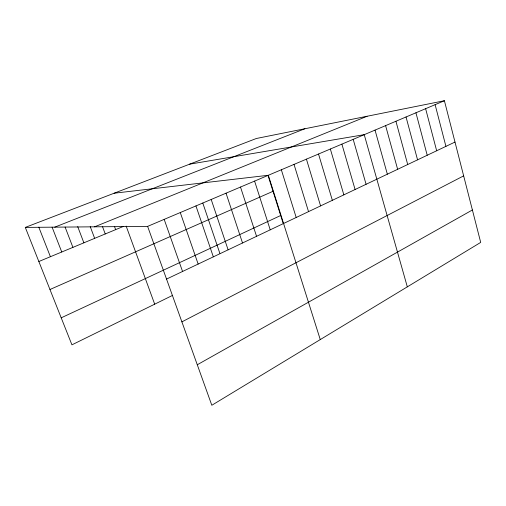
<?xml version="1.0" encoding="UTF-8"?>
<svg xmlns="http://www.w3.org/2000/svg" width="506" height="506" viewBox="0 0 506 506"><rect width="100%" height="100%" fill="white"/><g stroke="black" fill="none" stroke-linecap="round" stroke-linejoin="round"><path stroke-width="0.76" d="M197.283 364.756L472.395 209.977M181.894 321.873L463.654 175.867M172.47 295.434L71.934 344.839L25.3 227.403L256.34 138.499L444.407 100.732L480.7 242.406L211.818 405.268L147.625 226.378L25.3 227.403M166.537 279.084L454.995 142.059M61.207 317.825L280.691 215.505M49.961 289.502L273.038 191.3M147.625 226.378L444.407 100.732M38.848 261.507L123.167 226.517M94.597 226.821L367.128 116.247M54.743 227.156L304.871 128.752M189.611 164.172L364.231 134.672L407.317 286.858M114.141 193.216L268.332 175.278L320.266 339.583M38.798 227.181L50.404 256.713M52.099 227.162L61.757 252.001M65.103 227.067L72.915 247.371M77.715 226.637L83.876 242.823M90.251 226.663L94.654 238.351M102.541 226.701L105.242 233.955M114.571 226.688L115.659 229.635M126.171 226.125L154.691 304.169M164.178 219.37L182.565 271.469M180.275 212.552L198.156 264.062M195.942 205.923L213.336 256.852M202.798 203.058L219.838 253.304M211.192 199.465L228.117 249.831M226.037 193.184L242.519 242.988M240.502 187.056L256.555 236.327M254.594 181.091L270.229 229.825M268.022 175.443L283.139 223.26M281.336 169.769L296.2 217.491M294.024 164.399L308.534 211.635M306.421 159.15L320.583 205.91M318.521 154.026L332.353 200.319M330.348 149.023L343.852 194.854M341.898 144.128L355.092 189.516M353.194 139.346L366.085 184.292M375.028 130.105L387.349 174.19M385.591 125.633L397.64 169.308M395.926 121.257L407.709 164.526M406.033 116.975L417.564 159.839M415.932 112.787L427.216 155.26M425.622 108.682L436.665 150.769M435.116 104.666L445.925 146.373"/></g></svg>
